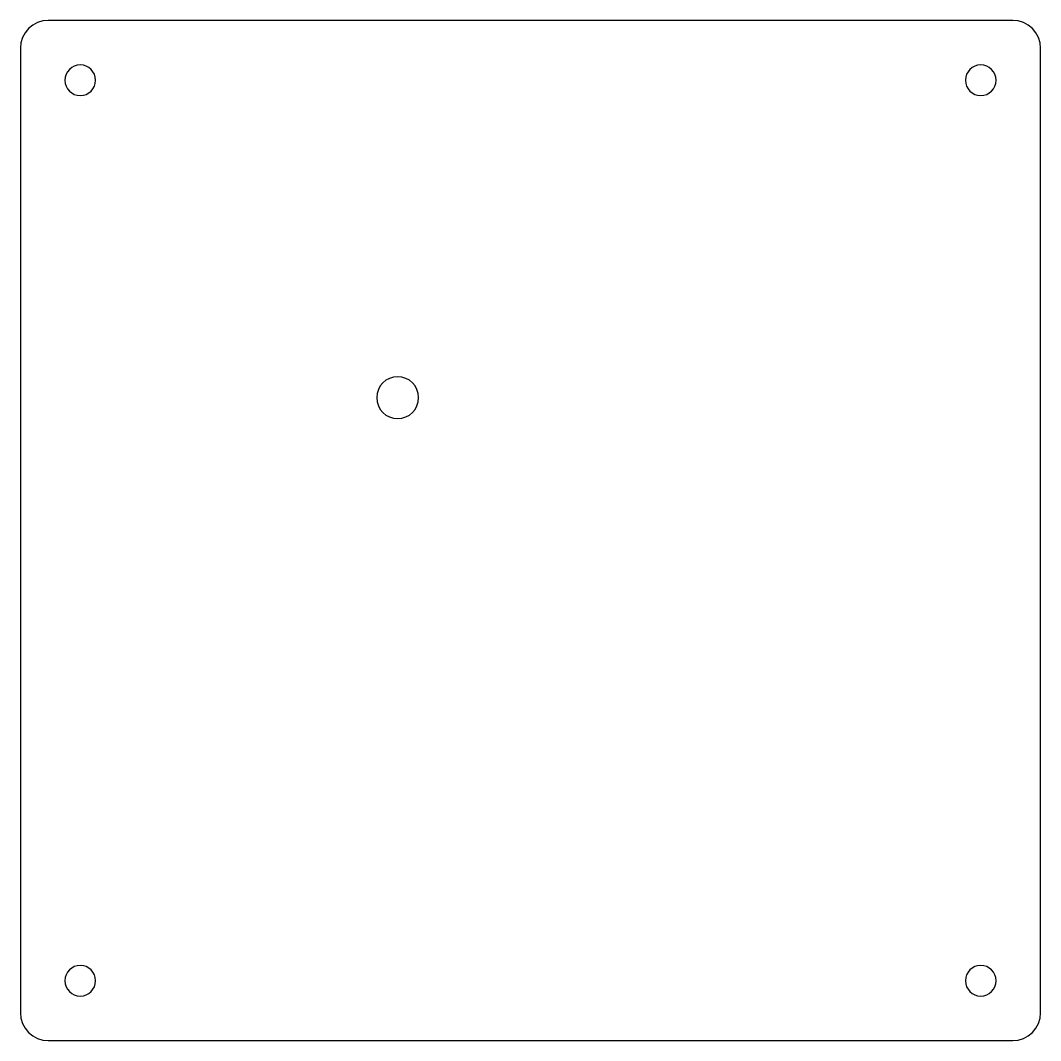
# Model space of a CAD drawing. Header units: inches. Extents: x 113.4 to 186.5, y 113.4 to 186.5.
import ezdxf

# ---------------------------------------------------------------- set-up
doc = ezdxf.new("R2010")
doc.units = ezdxf.units.IN
doc.header["$MEASUREMENT"] = 0

# ---------------------------------------------------------------- blocks, each defined once
blk = doc.blocks.new('block 2')
at = {"color": 7, "lineweight": 25, "true_color": 0xffffff}
blk.add_open_spline([(116.548, 182.213), (116.548, 182.82), (117.041, 183.313), (117.648, 183.313), (118.256, 183.313), (118.748, 182.82), (118.748, 182.213), (118.748, 181.605), (118.256, 181.113), (117.648, 181.113), (117.041, 181.113), (116.548, 181.605), (116.548, 182.213), (116.548, 182.213), (116.548, 182.213), (116.548, 182.213)], degree=3, knots=[0, 0, 0, 0, 1, 1, 1, 2, 2, 2, 3, 3, 3, 4, 4, 4, 5, 5, 5, 5], dxfattribs=at)
blk = doc.blocks.new('block 3')
at = {"color": 7, "lineweight": 25, "true_color": 0xffffff}
blk.add_open_spline([(181.113, 182.213), (181.113, 182.82), (181.605, 183.313), (182.213, 183.313), (182.82, 183.313), (183.313, 182.82), (183.313, 182.213), (183.313, 181.605), (182.82, 181.113), (182.213, 181.113), (181.605, 181.113), (181.113, 181.605), (181.113, 182.213), (181.113, 182.213), (181.113, 182.213), (181.113, 182.213)], degree=3, knots=[0, 0, 0, 0, 1, 1, 1, 2, 2, 2, 3, 3, 3, 4, 4, 4, 5, 5, 5, 5], dxfattribs=at)
blk = doc.blocks.new('block 4')
at = {"color": 7, "lineweight": 25, "true_color": 0xffffff}
blk.add_open_spline([(138.906, 159.456), (138.906, 160.284), (139.577, 160.956), (140.406, 160.956), (141.234, 160.956), (141.906, 160.284), (141.906, 159.456), (141.906, 158.627), (141.234, 157.956), (140.406, 157.956), (139.577, 157.956), (138.906, 158.627), (138.906, 159.456), (138.906, 159.456), (138.906, 159.456), (138.906, 159.456)], degree=3, knots=[0, 0, 0, 0, 1, 1, 1, 2, 2, 2, 3, 3, 3, 4, 4, 4, 5, 5, 5, 5], dxfattribs=at)
blk = doc.blocks.new('block 5')
at = {"color": 7, "lineweight": 25, "true_color": 0xffffff}
blk.add_open_spline([(116.548, 117.648), (116.548, 118.256), (117.041, 118.748), (117.648, 118.748), (118.256, 118.748), (118.748, 118.256), (118.748, 117.648), (118.748, 117.041), (118.256, 116.548), (117.648, 116.548), (117.041, 116.548), (116.548, 117.041), (116.548, 117.648), (116.548, 117.648), (116.548, 117.648), (116.548, 117.648)], degree=3, knots=[0, 0, 0, 0, 1, 1, 1, 2, 2, 2, 3, 3, 3, 4, 4, 4, 5, 5, 5, 5], dxfattribs=at)
blk = doc.blocks.new('block 6')
at = {"color": 7, "lineweight": 25, "true_color": 0xffffff}
blk.add_open_spline([(181.113, 117.648), (181.113, 118.256), (181.605, 118.748), (182.213, 118.748), (182.82, 118.748), (183.313, 118.256), (183.313, 117.648), (183.313, 117.041), (182.82, 116.548), (182.213, 116.548), (181.605, 116.548), (181.113, 117.041), (181.113, 117.648), (181.113, 117.648), (181.113, 117.648), (181.113, 117.648)], degree=3, knots=[0, 0, 0, 0, 1, 1, 1, 2, 2, 2, 3, 3, 3, 4, 4, 4, 5, 5, 5, 5], dxfattribs=at)
blk = doc.blocks.new('block 7')
at = {"color": 7, "lineweight": 25, "true_color": 0xffffff}
blk.add_open_spline([(186.506, 115.356), (186.506, 114.251), (185.61, 113.356), (184.506, 113.356), (184.506, 113.356), (115.356, 113.356), (115.356, 113.356), (114.251, 113.356), (113.356, 114.251), (113.356, 115.356), (113.356, 115.356), (113.356, 184.506), (113.356, 184.506), (113.356, 185.61), (114.251, 186.506), (115.356, 186.506), (115.356, 186.506), (184.506, 186.506), (184.506, 186.506), (185.61, 186.506), (186.506, 185.61), (186.506, 184.506), (186.506, 184.506), (186.506, 115.356), (186.506, 115.356)], degree=3, knots=[0, 0, 0, 0, 1, 1, 1, 2, 2, 2, 3, 3, 3, 4, 4, 4, 5, 5, 5, 6, 6, 6, 7, 7, 7, 8, 8, 8, 8], dxfattribs=at)

msp = doc.modelspace()

# ---------------------------------------------------------------- block references
for name in ['block 7', 'block 2', 'block 3', 'block 4', 'block 5', 'block 6']:
    msp.add_blockref(name, (0, 0))

doc.saveas('drawing.dxf')
